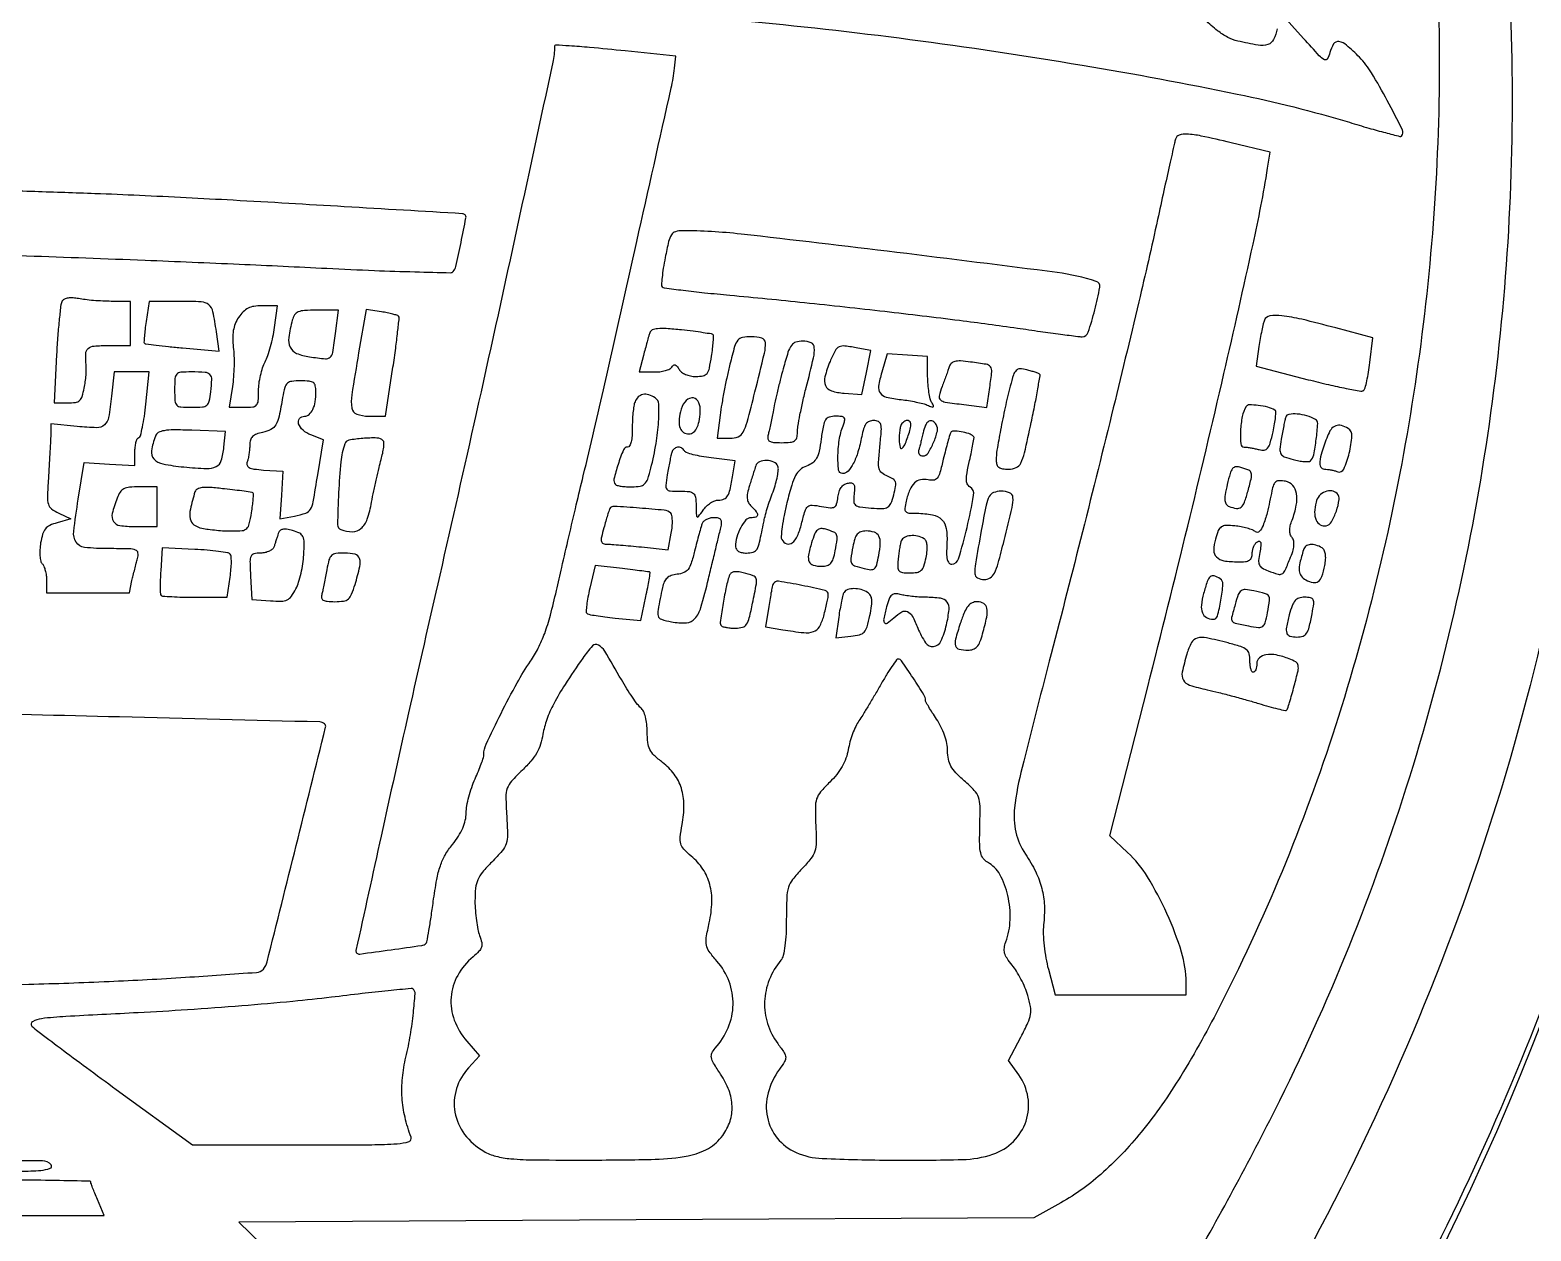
# Model space of a CAD drawing. Header units: millimetres. Extents: x 8 to 202, y 10 to 284.
# Drawn here: x 84.47 to 96.1, y 67.22 to 76.53 of the extents above; entities that cross this region are included whole.
import ezdxf

# ---------------------------------------------------------------- set-up
doc = ezdxf.new("R2010")
doc.units = ezdxf.units.MM
doc.layers.add('CUT', color=1, linetype='Continuous')
doc.layers.add('ENGRAVE', color=7, linetype='Continuous')

msp = doc.modelspace()

# ---------------------------------------------------------------- linework, layer by layer
at = {"layer": 'CUT'}
msp.add_circle((77.5, 76), 20, dxfattribs=at)
at = {"layer": 'ENGRAVE'}
for points in [[(22.924, 11.036, 0.000003), (45.118, 11.044, 0.000001), (67.428, 11.053, 0.198812)], [(83.243, 56.849, 0.05031), (86.75, 58.267, 0.050036), (89.919, 60.365, 0.045234), (92.727, 63.117, 0.039894), (94.588, 65.694, 0.039431), (96.023, 68.543, 0.039455), (96.993, 71.58, 0.040054), (97.468, 74.717, 0.015781), (97.494, 75.382, 0.005868), (97.489, 76.317, 0.00584), (97.463, 77.249, 0.016497), (97.416, 77.899, 0.033804), (96.881, 80.955, 0.038207), (95.951, 83.783, 0.038966), (94.623, 86.389, 0.038007), (92.896, 88.78, 0.042124), (90.351, 91.324, 0.044845), (87.465, 93.346, 0.045322), (84.295, 94.804, 0.044887)], [(84.012, 94.108, -0.032455), (86.114, 93.201, -0.031304), (88.107, 92.021, -0.041615), (90.826, 89.821, -0.044448), (93.077, 87.246, -0.045413), (94.797, 84.368, -0.047506), (95.939, 81.269, -0.022557), (96.386, 79.203, -0.025379), (96.624, 77.184, -0.026237), (96.651, 75.214, -0.028035), (96.469, 73.297, -0.050307), (95.533, 69.648, -0.047999), (93.877, 66.198, -0.047612), (91.579, 63.102, -0.04781), (88.739, 60.501, -0.054787), (85.376, 58.502, -0.053836), (81.64, 57.266, -0.052978)], [(83.111, 58.453, 0.044188), (85.935, 59.618, 0.044295), (88.504, 61.258, 0.042822), (90.776, 63.342, 0.014695), (91.769, 64.489, 0.018927), (92.609, 65.603, 0.019062), (93.358, 66.77, 0.015274), (94.076, 68.079, 0.040872), (95.134, 70.658, 0.0403), (95.765, 73.387, 0.039829), (95.955, 76.213, 0.037972), (95.701, 79.08, 0.021879), (95.272, 81.109, 0.027891), (94.692, 82.932, 0.028903), (93.934, 84.626, 0.026779), (92.967, 86.265, 0.055464), (90.413, 89.317, 0.053688), (87.223, 91.771, 0.053561), (83.577, 93.494, 0.054671)], [(84.284, 65.399), (84.827, 65.409, 0.005982), (85.044, 65.416, 0.007344), (85.246, 65.427, 0.006218), (85.415, 65.441, 0.051636), (85.49, 65.457, 0.089471), (85.61, 65.519, 0.010691), (85.842, 65.707, 0.006627), (86.076, 65.91, 0.213648), (86.106, 65.977, 0.414036), (86.078, 66.005, 0.000023), (82.045, 66.007, 0.000044), (78.034, 66.009, 0.142368)], [(95.222, 78.563, -0.039468), (95.389, 76.124, -0.036774), (95.178, 73.63, -0.036984), (94.608, 71.209, -0.041117), (93.7, 68.985, -0.019324), (93.387, 68.424, -0.033802), (93.08, 67.989, -0.04067), (92.767, 67.662, -0.056327), (92.435, 67.429), (92.248, 67.326), (89.168, 67.309), (86.089, 67.292), (86.448, 66.942)], [(89.979, 76.602, -0.00955), (91.287, 76.456, -0.008839), (92.622, 76.256, -0.009126), (93.825, 76.032, -0.022663), (94.693, 75.813, 0.003474), (94.844, 75.768, 0.005619), (94.973, 75.733, 0.001433), (95.085, 75.704, 0.26504), (95.097, 75.707, 0.322694), (95.104, 75.755, 0.006765), (94.987, 75.981, 0.014427), (94.865, 76.196, 0.056248), (94.771, 76.317, 0.020112), (94.672, 76.41, 0.140893), (94.612, 76.438, 0.294494), (94.571, 76.42, 0.084469), (94.542, 76.353, -0.069003), (94.522, 76.305, -0.406774), (94.499, 76.298, -0.083235), (94.46, 76.329, -0.003226), (94.338, 76.463), (94.157, 76.665)], [(94.133, 76.538, -0.066374), (94.106, 76.454, -0.207196), (94.062, 76.416, -0.117416), (93.986, 76.411, -0.015894), (93.828, 76.443, -0.066255), (93.751, 76.471, -0.043208), (93.672, 76.523, -0.029283), (93.577, 76.607, -0.009622)], [(84.397, 67.686, 0.018496), (84.557, 67.693, 0.061078), (84.628, 67.709, 0.524896), (84.636, 67.735, 0.220744), (84.569, 67.766, 0.000448), (83.387, 67.776, 0.001577)], [(77.5, 67.343), (85.046, 67.343), (84.994, 67.467, -0.003456), (84.974, 67.515, -0.005062), (84.957, 67.558, -0.002542), (84.944, 67.595, -0.088112), (84.942, 67.604, 0.408597), (84.937, 67.609, 0.000189), (84.668, 67.614, 0.002167), (84.367, 67.618, 0.001299)]]:
    msp.add_lwpolyline(points, format="xyb", dxfattribs=at)
for points in [[(88.535, 76.4, -0.053275), (88.522, 76.278, -0.00021), (88.228, 74.918, -0.001225), (87.928, 73.556, -0.001571), (87.646, 72.305, 0.000906), (87.404, 71.237, 0.001272), (87.192, 70.283, 0.000071), (86.997, 69.397, 0.255695), (87.003, 69.377, 0.233878), (87.026, 69.369, 0.001204), (87.269, 69.402, 0.001719), (87.507, 69.436, 0.144855), (87.54, 69.452, 0.168843), (87.546, 69.463, 0.0019), (87.562, 69.552, 0.005605), (87.579, 69.655, 0.003593), (87.596, 69.775, -0.010202), (87.623, 69.946, -0.03656), (87.651, 70.053, -0.051015), (87.688, 70.136, -0.037378), (87.745, 70.218, 0.028064), (87.791, 70.283, 0.038583), (87.824, 70.345, 0.043296), (87.844, 70.406, 0.057751), (87.851, 70.463, -0.043068), (87.856, 70.517, -0.019088), (87.872, 70.587, -0.018727), (87.894, 70.66, -0.023988), (87.92, 70.726, 0.009253), (87.946, 70.786, 0.011338), (87.968, 70.843, 0.009892), (87.984, 70.891, 0.076159), (87.988, 70.915, -0.110737), (88.005, 70.994, -0.005581), (88.121, 71.233, -0.009801), (88.246, 71.47, -0.024239), (88.349, 71.637, 0.032598), (88.409, 71.74, 0.029224), (88.459, 71.853, 0.022986), (88.503, 71.994, 0.00998), (88.55, 72.185, -0.00149), (88.591, 72.365, -0.000674), (88.646, 72.601, -0.000668), (88.704, 72.85, -0.000914), (88.758, 73.074, 0.00293), (88.924, 73.786, 0.000838), (89.173, 74.89, 0.000211), (89.439, 76.079, 0.025838), (89.465, 76.232), (89.476, 76.325), (89.083, 76.366, 0.001716), (88.807, 76.393, 0.00834), (88.65, 76.405, 0.006017), (88.546, 76.411, 0.425482)], [(93.346, 75.683, 0.013106), (93.338, 75.652, 0.000242), (93.3, 75.482, 0.000596), (93.256, 75.285, 0.000399), (93.207, 75.059, -0.004654), (93.062, 74.423, -0.001823), (92.851, 73.547, -0.00177), (92.61, 72.58, -0.001898), (92.368, 71.637, 0.00235), (92.157, 70.813, 0.03061), (92.099, 70.502, 0.087472), (92.109, 70.314, 0.091911), (92.183, 70.143, -0.033213), (92.263, 70.006, -0.052014), (92.31, 69.878, -0.053339), (92.33, 69.745, -0.037179), (92.324, 69.594, 0.036899), (92.322, 69.524, 0.016918), (92.328, 69.433, 0.016649), (92.342, 69.337, 0.022075), (92.361, 69.251), (92.413, 69.054), (92.92, 69.054), (93.428, 69.054), (93.428, 69.15, 0.07523), (93.393, 69.383, 0.030866), (93.28, 69.682, 0.030957), (93.129, 69.967, 0.068834), (92.974, 70.156), (92.837, 70.284), (93.131, 71.44, 0.002518), (93.441, 72.684, 0.00296), (93.721, 73.866, 0.002916), (93.947, 74.869, 0.013221), (94.06, 75.458), (94.08, 75.583), (93.776, 75.655, 0.004783), (93.545, 75.707, 0.036195), (93.434, 75.722, 0.099144), (93.375, 75.714, 0.247474)], [(82.479, 75.086), (82.479, 74.846), (83.154, 74.823, -0.000364), (84.446, 74.779, -0.000986), (85.363, 74.745, -0.001337), (86.093, 74.714, -0.001666), (86.772, 74.682, 0.002526), (87.141, 74.665, 0.00408), (87.454, 74.655, 0.00085), (87.73, 74.648, 0.221891), (87.751, 74.658, 0.125342), (87.771, 74.697, 0.00363), (87.811, 74.881, 0.002225), (87.849, 75.072, 0.252889), (87.842, 75.096, 0.181145), (87.822, 75.105, 0.000054), (86.907, 75.159, 0.001113), (86.045, 75.209, 0.001851), (85.319, 75.246, 0.002716), (84.975, 75.26, 0.001114), (84.509, 75.276, 0.001102), (84.009, 75.291, 0.001413), (83.548, 75.303), (82.479, 75.327)], [(89.393, 74.765, 0.009151), (89.378, 74.684, 0.013774), (89.369, 74.612, 0.008537), (89.364, 74.553, 0.216756), (89.369, 74.538, 0.165794), (89.386, 74.53, 0.001344), (89.531, 74.512, 0.004642), (89.698, 74.493, 0.002947), (89.893, 74.474, -0.002967), (90.473, 74.417, -0.002418), (91.093, 74.349, -0.002473), (91.673, 74.279, -0.00524), (92.121, 74.219, 0.00132), (92.299, 74.193, 0.001913), (92.456, 74.172, 0.000968), (92.589, 74.154, 0.032025), (92.622, 74.152, 0.320295), (92.669, 74.186, 0.0197), (92.721, 74.359, 0.019614), (92.759, 74.536, 0.373017), (92.732, 74.58, 0.047139), (92.429, 74.649, 0.001522), (91.187, 74.805, 0.002202), (89.98, 74.947, 0.027937), (89.523, 74.973, 0.079639), (89.472, 74.965, 0.175353), (89.441, 74.941, 0.082201), (89.419, 74.889, 0.009389)], [(84.722, 74.429, 0.108112), (84.711, 74.4, 0.004535), (84.699, 74.291, 0.007646), (84.687, 74.162, 0.005343), (84.678, 74.015), (84.658, 73.639), (84.764, 73.639, 0.036362), (84.824, 73.643, 0.148008), (84.856, 73.659, 0.135353), (84.876, 73.69, 0.028523), (84.892, 73.754, 0.013852), (84.9, 73.803, 0.012073), (84.906, 73.854, 0.012229), (84.908, 73.901, 0.034772), (84.907, 73.934, -0.03415), (84.904, 74.021, -0.208782), (84.923, 74.061, -0.161801), (84.968, 74.08, -0.018876), (85.079, 74.084), (85.25, 74.084), (85.25, 74.255), (85.25, 74.426), (85.101, 74.426, -0.011569), (85.036, 74.428, -0.008741), (84.965, 74.432, -0.008849), (84.898, 74.439, -0.020193), (84.848, 74.447, 0.033815), (84.805, 74.452, 0.050443), (84.767, 74.451, 0.062232), (84.738, 74.443, 0.158611)], [(85.371, 74.269, 0.007422), (85.363, 74.208, 0.011322), (85.358, 74.155, 0.006057), (85.355, 74.11, 0.213787), (85.359, 74.101, 0.164249), (85.369, 74.096, 0.001631), (85.45, 74.086, 0.005118), (85.544, 74.075, 0.00327), (85.653, 74.065), (85.937, 74.041), (85.916, 74.191, 0.015065), (85.889, 74.346, 0.171353), (85.857, 74.399, 0.161401), (85.799, 74.422, 0.012978), (85.632, 74.426), (85.395, 74.426)], [(86.088, 74.301, 0.04861), (86.062, 74.252, 0.052432), (86.047, 74.199, 0.047151), (86.042, 74.14, 0.028995), (86.047, 74.07, -0.025122), (86.052, 74.005, -0.013284), (86.053, 73.923, -0.013186), (86.048, 73.84, -0.019849), (86.04, 73.767), (86.014, 73.605), (86.128, 73.605, 0.025104), (86.198, 73.608, 0.187562), (86.226, 73.623, 0.164856), (86.24, 73.654, 0.018397), (86.243, 73.733, -0.032425), (86.246, 73.789, -0.022404), (86.258, 73.852, -0.022662), (86.274, 73.912, -0.042334), (86.293, 73.958, 0.037941), (86.314, 74.006, 0.015436), (86.335, 74.075, 0.015169), (86.354, 74.151, 0.018698), (86.366, 74.223), (86.388, 74.392), (86.268, 74.392, 0.037675), (86.206, 74.387, 0.079175), (86.161, 74.373, 0.084123), (86.124, 74.345, 0.047131)], [(86.504, 74.281, 0.030279), (86.476, 74.146, 0.146322), (86.488, 74.07, 0.190089), (86.537, 74.023, 0.057601), (86.638, 73.996, 0.012314), (86.76, 73.981, 0.212185), (86.797, 73.993, 0.170959), (86.817, 74.03, 0.007464), (86.838, 74.178), (86.861, 74.358), (86.693, 74.358, 0.014129), (86.598, 74.355, 0.08281), (86.55, 74.344, 0.14916), (86.522, 74.321, 0.082609)], [(87.018, 74.027, 0.004096), (86.965, 73.702, 0.076755), (86.965, 73.599, 0.272776), (87.003, 73.553, 0.088846), (87.093, 73.536), (87.225, 73.536), (87.284, 73.916, 0.004194), (87.305, 74.063, 0.006651), (87.32, 74.189, 0.002177), (87.332, 74.297, 0.225102), (87.327, 74.311, 0.123748), (87.315, 74.318, 0.010157), (87.282, 74.327, 0.013126), (87.24, 74.337, 0.009727), (87.194, 74.345), (87.077, 74.364)], [(94.035, 74.28, 0.03327), (94.026, 74.251, 0.006986), (94.014, 74.2, 0.007295), (94.003, 74.139, 0.006851), (93.992, 74.077), (93.97, 73.925), (94.375, 73.819, 0.006312), (94.532, 73.781, 0.009852), (94.668, 73.752, 0.004471), (94.783, 73.731, 0.235219), (94.804, 73.737, 0.140742), (94.815, 73.755, 0.010927), (94.828, 73.809, 0.014249), (94.841, 73.876, 0.010387), (94.851, 73.951), (94.874, 74.143), (94.587, 74.22, 0.00693), (94.324, 74.287, 0.032007), (94.169, 74.314, 0.061703), (94.076, 74.313, 0.273109)], [(89.273, 74.182, 0.010403), (89.265, 74.156, 0.002317), (89.252, 74.111, 0.002405), (89.238, 74.059, 0.002321), (89.224, 74.007), (89.191, 73.879), (89.306, 73.879, 0.031016), (89.351, 73.881, 0.036819), (89.394, 73.89, 0.039969), (89.428, 73.902, 0.147607), (89.445, 73.917, -0.098158), (89.457, 73.931, -0.23604), (89.47, 73.933, -0.151976), (89.484, 73.923, -0.03901), (89.5, 73.9, 0.107781), (89.519, 73.878, 0.056636), (89.55, 73.86, 0.051583), (89.589, 73.848, 0.04971), (89.63, 73.844, 0.048401), (89.687, 73.85, 0.179786), (89.717, 73.868, 0.114952), (89.735, 73.908, 0.014789), (89.752, 74, 0.008512), (89.76, 74.06, 0.012846), (89.765, 74.113, 0.007607), (89.767, 74.157, 0.213004), (89.762, 74.168, 0.152141), (89.751, 74.173, 0.002779), (89.686, 74.183, 0.006602), (89.609, 74.194, 0.004329), (89.519, 74.204, 0.008669), (89.401, 74.215, 0.04031), (89.333, 74.214, 0.081639), (89.293, 74.204, 0.210741)], [(89.894, 73.938, 0.007438), (89.872, 73.843, 0.005035), (89.85, 73.735, 0.005073), (89.831, 73.629, 0.01009), (89.818, 73.545), (89.795, 73.365), (89.896, 73.365, 0.09651), (89.958, 73.377, 0.175582), (89.996, 73.412, 0.057549), (90.027, 73.49, 0.003811), (90.088, 73.724, 0.002595), (90.162, 74.025, 0.073965), (90.169, 74.105, 0.313663), (90.141, 74.141, 0.073843), (90.062, 74.152, 0.044797), (89.991, 74.146, 0.183494), (89.955, 74.124, 0.098348), (89.93, 74.075, 0.008373)], [(90.307, 73.904, 0.00429), (90.283, 73.814, 0.003709), (90.26, 73.718, 0.003734), (90.24, 73.631, 0.010846), (90.228, 73.571, -0.004456), (90.218, 73.52, -0.003996), (90.208, 73.468, -0.004008), (90.198, 73.422, -0.012523), (90.19, 73.391, 0.10062), (90.188, 73.361, 0.235905), (90.2, 73.343, 0.112453), (90.231, 73.333, 0.017379), (90.295, 73.331, 0.020795), (90.362, 73.334, 0.12499), (90.395, 73.345, 0.189385), (90.412, 73.368, 0.060467), (90.417, 73.411, -0.041789), (90.421, 73.457, -0.006827), (90.437, 73.546, -0.007477), (90.459, 73.65, -0.006529), (90.485, 73.759, 0.004788), (90.542, 73.988, 0.076078), (90.548, 74.068, 0.276465), (90.523, 74.105, 0.105234), (90.459, 74.118, 0.076141), (90.405, 74.11, 0.163248), (90.371, 74.085, 0.07938), (90.344, 74.031, 0.00946)], [(90.67, 73.961, 0.033439), (90.63, 73.842, 0.170454), (90.635, 73.773, 0.21743), (90.68, 73.733, 0.056954), (90.778, 73.714), (90.916, 73.704), (90.951, 73.874), (90.986, 74.044), (90.885, 74.064, 0.017241), (90.785, 74.08, 0.144743), (90.74, 74.073, 0.160828), (90.709, 74.043, 0.02266)], [(91.07, 73.876, 0.031811), (91.046, 73.769, 0.198701), (91.058, 73.716, 0.185078), (91.105, 73.684, 0.027101), (91.221, 73.665, -0.01343), (91.278, 73.657, -0.012124), (91.337, 73.646, -0.012247), (91.389, 73.634, -0.037279), (91.423, 73.622, 0.012896), (91.458, 73.608, 0.226255), (91.469, 73.609, 0.396859), (91.472, 73.617, 0.024978), (91.458, 73.642, -0.085031), (91.446, 73.67, -0.019865), (91.436, 73.721, -0.01992), (91.429, 73.782, -0.018382), (91.426, 73.844), (91.426, 73.998), (91.27, 74.008), (91.113, 74.019)], [(91.592, 73.918, -0.005757), (91.583, 73.89, -0.002122), (91.569, 73.85, -0.002103), (91.553, 73.807, -0.002527), (91.538, 73.766, 0.028364), (91.515, 73.692, 0.287276), (91.525, 73.662, 0.137478), (91.562, 73.646, 0.005767), (91.706, 73.626), (91.884, 73.603), (91.907, 73.759, 0.010531), (91.923, 73.881, 0.191316), (91.913, 73.918, 0.190425), (91.88, 73.938, 0.010418), (91.758, 73.956, 0.015824), (91.681, 73.964, 0.072501), (91.636, 73.96, 0.136492), (91.609, 73.945, 0.124248)], [(85.104, 73.691, -0.016025), (85.081, 73.527, -0.171607), (85.049, 73.469, -0.189072), (84.989, 73.447, -0.020186), (84.838, 73.456), (84.634, 73.478), (84.632, 73.379, -0.005265), (84.63, 73.326, -0.001422), (84.625, 73.243, -0.001439), (84.62, 73.148, -0.001492), (84.614, 73.054, 0.007619), (84.607, 72.911, 0.080519), (84.615, 72.854, 0.158663), (84.639, 72.818, 0.053113), (84.694, 72.784), (84.788, 72.74), (84.682, 72.71, 0.043454), (84.625, 72.69, 0.112494), (84.591, 72.663, 0.100336), (84.57, 72.622, 0.030351), (84.554, 72.554, 0.027241), (84.549, 72.502, 0.032522), (84.549, 72.454, 0.034358), (84.555, 72.414, 0.143452), (84.567, 72.393, -0.100047), (84.58, 72.373, -0.033512), (84.59, 72.341, -0.031787), (84.598, 72.303, -0.031368), (84.6, 72.263), (84.6, 72.168), (84.921, 72.168), (85.242, 72.168), (85.262, 72.262, -0.004228), (85.272, 72.303, -0.002838), (85.283, 72.351, -0.002858), (85.295, 72.397, -0.005645), (85.305, 72.433, 0.097269), (85.308, 72.477, 0.289575), (85.29, 72.499, 0.078763), (85.24, 72.508, 0.004624), (85.082, 72.51, -0.023452), (84.894, 72.519, -0.235404), (84.829, 72.559, -0.16896), (84.811, 72.643, -0.011254), (84.846, 72.893), (84.892, 73.177), (85.088, 73.165), (85.284, 73.154), (85.284, 73.257, -0.027504), (85.287, 73.297, -0.037231), (85.293, 73.333, -0.040956), (85.303, 73.36, -0.199591), (85.315, 73.371, 0.244063), (85.328, 73.385, 0.011232), (85.343, 73.452, 0.016528), (85.358, 73.535, 0.01088), (85.37, 73.63), (85.394, 73.879), (85.258, 73.879), (85.123, 73.879)], [(85.592, 73.742, 0.016125), (85.595, 73.654, 0.178624), (85.609, 73.622, 0.184463), (85.64, 73.608, 0.017405), (85.726, 73.605, 0.019694), (85.807, 73.608, 0.153277), (85.842, 73.622, 0.168428), (85.861, 73.653, 0.025004), (85.873, 73.726, 0.020945), (85.88, 73.821, 0.204132), (85.866, 73.858, 0.184794), (85.828, 73.875, 0.016716), (85.724, 73.879, 0.018067), (85.64, 73.876, 0.185694), (85.609, 73.861, 0.176768), (85.595, 73.829, 0.016072)], [(92.066, 73.77, 0.008635), (92.026, 73.604, 0.007517), (91.991, 73.429, 0.006549), (91.963, 73.274, 0.040187), (91.957, 73.192, 0.083926), (91.962, 73.161, 0.159549), (91.978, 73.14, 0.116604), (92.006, 73.129, 0.034688), (92.054, 73.126, 0.105751), (92.112, 73.138, 0.177022), (92.148, 73.173, 0.055907), (92.176, 73.252, 0.003726), (92.228, 73.488, 0.003512), (92.257, 73.627, 0.005643), (92.279, 73.747, 0.001516), (92.297, 73.85, 0.242848), (92.293, 73.861, 0.106434), (92.285, 73.867, 0.008804), (92.259, 73.876, 0.011455), (92.228, 73.886, 0.00858), (92.193, 73.895, 0.051934), (92.141, 73.903, 0.207504), (92.112, 73.891, 0.121736), (92.091, 73.857, 0.013682)], [(86.429, 73.682, -0.011163), (86.402, 73.537, -0.077351), (86.376, 73.47, -0.142996), (86.338, 73.433, -0.071296), (86.274, 73.411, 0.039001), (86.226, 73.397, 0.10659), (86.196, 73.378, 0.128698), (86.18, 73.351, 0.070301), (86.174, 73.312, -0.02154), (86.173, 73.279, -0.016414), (86.168, 73.242, -0.016686), (86.162, 73.207, -0.036985), (86.154, 73.182, 0.169637), (86.153, 73.156, 0.205488), (86.169, 73.138, 0.081304), (86.207, 73.127, 0.014528), (86.282, 73.119), (86.431, 73.109), (86.419, 72.924), (86.408, 72.74), (86.52, 72.762, 0.030339), (86.609, 72.786, 0.186395), (86.645, 72.815, 0.08556), (86.666, 72.872, 0.003696), (86.701, 73.083), (86.745, 73.354), (86.648, 73.391, -0.089044), (86.587, 73.427, -0.132481), (86.553, 73.478, -0.253308), (86.56, 73.518, -0.230512), (86.598, 73.536, 0.179114), (86.635, 73.55, 0.10663), (86.663, 73.588, 0.072831), (86.682, 73.648, 0.036549), (86.687, 73.727, 0.054824), (86.682, 73.772, 0.187401), (86.667, 73.796, 0.131291), (86.635, 73.807, 0.022137), (86.569, 73.81, 0.028556), (86.499, 73.806, 0.158352), (86.466, 73.791, 0.144024), (86.446, 73.758, 0.022284)], [(89.159, 73.648, 0.054118), (89.15, 73.615, 0.015107), (89.143, 73.563, 0.015057), (89.139, 73.502, 0.015297), (89.138, 73.442, -0.021661), (89.136, 73.383, -0.044132), (89.129, 73.337, -0.062112), (89.117, 73.306, -0.276116), (89.101, 73.297, 0.30325), (89.069, 73.275, 0.020091), (89.028, 73.163, 0.020757), (88.996, 73.049, 0.259362), (89.008, 73.007, 0.144926), (89.021, 73, 0.01763), (89.052, 72.994, 0.019727), (89.092, 72.99, 0.015074), (89.135, 72.989, 0.040143), (89.199, 72.994, 0.156638), (89.233, 73.012, 0.117511), (89.257, 73.049, 0.018254), (89.282, 73.134, 0.01895), (89.322, 73.324, 0.027491), (89.342, 73.494, 0.025949), (89.343, 73.63, 0.245773), (89.315, 73.678, 0.065755), (89.265, 73.702, 0.124476), (89.22, 73.704, 0.146026), (89.184, 73.685, 0.10486)], [(89.51, 73.571, 0.040276), (89.5, 73.496, 0.106606), (89.509, 73.443, 0.164084), (89.535, 73.411, 0.138532), (89.577, 73.399, 0.185111), (89.613, 73.413, 0.102965), (89.641, 73.451, 0.070729), (89.658, 73.512, 0.036462), (89.664, 73.59, 0.144455), (89.645, 73.656, 0.287643), (89.598, 73.678, 0.207493), (89.544, 73.646, 0.10358)], [(93.893, 73.61, 0.089336), (93.863, 73.534, 0.036357), (93.85, 73.423, 0.032092), (93.851, 73.321, 0.389122), (93.877, 73.296, -0.027314), (93.9, 73.295, -0.011117), (93.931, 73.29, -0.010961), (93.964, 73.284, -0.013734), (93.995, 73.277, 0.098035), (94.034, 73.274, 0.19877), (94.06, 73.289, 0.094746), (94.079, 73.328, 0.013656), (94.102, 73.415, 0.013454), (94.114, 73.476, 0.020832), (94.121, 73.529, 0.016259), (94.123, 73.572, 0.279928), (94.116, 73.584, 0.063427), (94.061, 73.606, 0.032614), (93.987, 73.619, 0.026669), (93.918, 73.624, 0.262977)], [(90.601, 73.36, -0.016976), (90.585, 73.265, -0.073967), (90.566, 73.211, -0.112112), (90.536, 73.176, -0.067145), (90.488, 73.15, 0.087569), (90.438, 73.121, 0.092986), (90.403, 73.077, 0.051759), (90.373, 73.003, 0.010372), (90.336, 72.866, 0.010719), (90.314, 72.767, 0.015082), (90.299, 72.678, 0.011244), (90.291, 72.605, 0.163093), (90.296, 72.58, 0.16898), (90.335, 72.548, 0.261722), (90.377, 72.555, 0.123308), (90.417, 72.608, 0.039288), (90.449, 72.702, -0.011871), (90.476, 72.802, -0.14077), (90.498, 72.836, -0.200089), (90.531, 72.847, -0.028196), (90.604, 72.837, 0.018711), (90.674, 72.827, 0.159691), (90.704, 72.833, 0.203066), (90.721, 72.856, 0.032993), (90.731, 72.91, -0.04892), (90.74, 72.951, -0.073512), (90.756, 72.983, -0.087278), (90.778, 73.006, -0.108239), (90.805, 73.017, -0.072769), (90.836, 73.019, -0.235685), (90.853, 73.008, -0.142181), (90.86, 72.983, -0.023464), (90.856, 72.932, 0.038802), (90.854, 72.875, 0.215917), (90.867, 72.848, 0.139603), (90.901, 72.833, 0.013652), (90.989, 72.824, 0.017055), (91.077, 72.821, 0.134752), (91.116, 72.832, 0.165835), (91.141, 72.86, 0.029365), (91.163, 72.927, 0.020914), (91.178, 72.992, 0.126888), (91.176, 73.027, 0.171522), (91.157, 73.05, 0.046379), (91.115, 73.072, -0.072044), (91.071, 73.097, -0.164745), (91.05, 73.129, -0.079392), (91.046, 73.182, -0.008831), (91.056, 73.303, 0.007039), (91.067, 73.424, 0.079118), (91.063, 73.472, 0.228562), (91.045, 73.494, 0.108462), (91.007, 73.502, 0.100068), (90.973, 73.495, 0.132287), (90.948, 73.476, 0.088311), (90.93, 73.439, 0.027002), (90.915, 73.379, -0.024849), (90.886, 73.26, -0.047851), (90.85, 73.169, -0.065476), (90.809, 73.11, -0.211361), (90.766, 73.092, -0.382644), (90.736, 73.119, -0.033336), (90.731, 73.234, -0.036854), (90.744, 73.366, -0.055704), (90.776, 73.476, 0.061349), (90.784, 73.507, 0.244941), (90.778, 73.524, 0.164529), (90.758, 73.534, 0.026718), (90.713, 73.536, 0.069201), (90.663, 73.529, 0.1846), (90.635, 73.508, 0.096502), (90.618, 73.464, 0.011889)], [(91.227, 73.479, 0.130992), (91.218, 73.464, 0.024087), (91.211, 73.432, 0.024407), (91.206, 73.393, 0.020083), (91.205, 73.351, 0.052031), (91.212, 73.294, 0.573903), (91.229, 73.288, 0.12288), (91.254, 73.326, 0.013449), (91.288, 73.425, 0.064177), (91.296, 73.471, 0.224742), (91.284, 73.498, 0.296121), (91.259, 73.502, 0.090465)], [(91.39, 73.408, -0.003398), (91.381, 73.369, -0.003194), (91.372, 73.329, -0.003177), (91.363, 73.294, -0.011017), (91.356, 73.271, 0.107489), (91.355, 73.255, 0.135383), (91.361, 73.241, 0.130483), (91.373, 73.232, 0.096314), (91.39, 73.228, 0.258058), (91.429, 73.25, 0.040551), (91.472, 73.332, 0.041339), (91.501, 73.42, 0.199277), (91.492, 73.472, 0.133991), (91.465, 73.498, 0.266443), (91.435, 73.497, 0.151655), (91.409, 73.466, 0.049017)], [(94.2, 73.529, 0.021296), (94.193, 73.504, 0.004494), (94.184, 73.461, 0.0047), (94.174, 73.41, 0.004442), (94.165, 73.358, 0.019499), (94.155, 73.28, 0.154127), (94.163, 73.245, 0.170964), (94.189, 73.222, 0.025318), (94.257, 73.2, 0.020734), (94.301, 73.19, 0.027741), (94.343, 73.185, 0.027364), (94.376, 73.184, 0.182099), (94.391, 73.19, 0.155893), (94.417, 73.237, 0.017716), (94.436, 73.357, 0.014104), (94.448, 73.48, 0.288635), (94.431, 73.511, 0.058989), (94.364, 73.539, 0.050855), (94.289, 73.553, 0.055778), (94.225, 73.55, 0.287494)], [(85.443, 73.381, 0.052392), (85.413, 73.269, 0.230254), (85.432, 73.205, 0.158889), (85.501, 73.166, 0.023056), (85.664, 73.143, 0.014037), (85.84, 73.13, 0.126931), (85.915, 73.146, 0.208608), (85.954, 73.193, 0.048004), (85.974, 73.297), (85.986, 73.417), (85.725, 73.427, 0.007621), (85.585, 73.43, 0.041911), (85.51, 73.424, 0.090264), (85.466, 73.409, 0.172753)], [(91.605, 73.409, 0.057691), (91.597, 73.391, 0.004298), (91.582, 73.338, 0.005913), (91.565, 73.274, 0.004455), (91.547, 73.203, -0.010698), (91.521, 73.099, -0.090822), (91.5, 73.056, -0.20573), (91.472, 73.04, -0.092664), (91.429, 73.043, 0.109089), (91.371, 73.044, 0.14666), (91.324, 73.02, 0.10373), (91.288, 72.966, 0.037929), (91.259, 72.878, 0.026114), (91.249, 72.822, 0.216627), (91.256, 72.798, 0.193738), (91.28, 72.786, 0.020519), (91.342, 72.784, -0.047159), (91.464, 72.772, -0.150632), (91.535, 72.734, -0.158728), (91.57, 72.665, -0.054059), (91.575, 72.55, 0.014949), (91.573, 72.474, 0.056556), (91.578, 72.426, 0.115457), (91.591, 72.4, 0.225365), (91.612, 72.39, 0.331931), (91.666, 72.431, 0.014205), (91.731, 72.675, 0.01441), (91.782, 72.923, 0.307041), (91.753, 72.988, -0.149113), (91.733, 73.011, -0.103995), (91.726, 73.045, -0.051236), (91.731, 73.098, -0.010332), (91.751, 73.192, 0.007529), (91.766, 73.261, 0.011731), (91.777, 73.32, 0.00601), (91.785, 73.37, 0.249874), (91.781, 73.38, 0.104421), (91.744, 73.401, 0.035967), (91.685, 73.415, 0.031318), (91.626, 73.421, 0.279914)], [(94.523, 73.381, 0.012451), (94.479, 73.258, 0.055918), (94.464, 73.183, 0.144596), (94.472, 73.142, 0.278501), (94.499, 73.126, -0.029563), (94.523, 73.124, -0.017212), (94.551, 73.12, -0.017171), (94.579, 73.114, -0.027676), (94.603, 73.106, 0.399917), (94.65, 73.126, 0.04484), (94.692, 73.249, 0.041773), (94.713, 73.383, 0.275028), (94.683, 73.441, 0.07702), (94.631, 73.464, 0.155816), (94.587, 73.462, 0.14708), (94.551, 73.434, 0.066106)], [(86.91, 73.322, 0.056475), (86.88, 73.183, 0.01327), (86.863, 72.944, 0.005993), (86.854, 72.695, 0.316631), (86.88, 72.658, 0.090683), (86.97, 72.641, 0.184536), (87.036, 72.666, 0.129818), (87.084, 72.738, 0.03683), (87.118, 72.869, -0.005149), (87.135, 72.957, -0.004132), (87.156, 73.051, -0.004177), (87.176, 73.138, -0.010613), (87.192, 73.2, 0.017078), (87.204, 73.25, 0.02411), (87.212, 73.295, 0.021847), (87.214, 73.332, 0.205697), (87.209, 73.346, 0.190437), (87.16, 73.367, 0.027707), (87.05, 73.364, 0.025631), (86.942, 73.35, 0.272797)], [(89.443, 73.254, 0.021375), (89.437, 73.23, 0.004345), (89.428, 73.186, 0.004573), (89.418, 73.135, 0.004273), (89.409, 73.083, 0.013854), (89.397, 72.999, 0.195229), (89.405, 72.971, 0.213509), (89.431, 72.957, 0.016864), (89.509, 72.955, -0.021344), (89.581, 72.952, -0.163764), (89.612, 72.938, -0.180021), (89.627, 72.909, -0.026893), (89.632, 72.843, 0.003938), (89.634, 72.767, 0.251728), (89.64, 72.756, 0.390125), (89.65, 72.758, 0.006584), (89.687, 72.809, -0.051164), (89.713, 72.839, -0.045817), (89.744, 72.864, -0.048569), (89.777, 72.881, -0.095278), (89.806, 72.886, 0.095712), (89.849, 72.895, 0.169953), (89.876, 72.918, 0.076812), (89.895, 72.968, 0.009639), (89.917, 73.081), (89.935, 73.19), (89.748, 73.213, -0.013629), (89.675, 73.224, -0.018962), (89.61, 73.238, -0.015678), (89.559, 73.254, -0.176774), (89.542, 73.267, 0.126548), (89.518, 73.29, 0.161471), (89.488, 73.295, 0.161224), (89.461, 73.282, 0.126115)], [(90.094, 73.151, -0.001899), (90.087, 73.128, -0.000441), (90.074, 73.089, -0.000455), (90.06, 73.043, -0.000445), (90.046, 72.998, 0.024543), (90.03, 72.94, 0.074675), (90.028, 72.9, 0.101578), (90.037, 72.868, 0.073295), (90.06, 72.838, -0.025569), (90.098, 72.796, -0.180618), (90.107, 72.77, -0.330076), (90.094, 72.754, -0.066075), (90.057, 72.749, 0.217993), (90.018, 72.732, 0.056411), (89.978, 72.673, 0.053046), (89.948, 72.598, 0.068825), (89.938, 72.525, 0.152871), (89.944, 72.505, 0.110357), (89.961, 72.489, 0.082834), (89.988, 72.479, 0.048483), (90.023, 72.476, 0.073963), (90.075, 72.483, 0.194847), (90.104, 72.507, 0.074072), (90.124, 72.56, 0.005198), (90.156, 72.715, -0.019997), (90.166, 72.758, -0.006817), (90.183, 72.82, -0.006765), (90.205, 72.887, -0.00775), (90.228, 72.951, 0.018594), (90.248, 73.012, 0.022223), (90.262, 73.071, 0.021677), (90.269, 73.121, 0.11829), (90.266, 73.148, 0.200592), (90.235, 73.181, 0.098657), (90.178, 73.193, 0.102179), (90.122, 73.183, 0.225497)], [(93.747, 73.008, 0.012408), (93.731, 72.927, 0.064339), (93.729, 72.882, 0.135711), (93.739, 72.854, 0.146834), (93.761, 72.837, 0.056164), (93.819, 72.822, 0.211281), (93.854, 72.831, 0.135746), (93.88, 72.869, 0.0193), (93.908, 72.958, 0.007339), (93.934, 73.062, 0.132898), (93.933, 73.096, 0.222685), (93.915, 73.117, 0.025524), (93.853, 73.139, 0.090232), (93.814, 73.144, 0.209852), (93.788, 73.13, 0.100704), (93.769, 73.093, 0.013622)], [(94.093, 72.959, -0.008615), (94.056, 72.788, -0.037378), (94.024, 72.689, -0.092132), (93.995, 72.643, -0.395579), (93.965, 72.641, 0.080017), (93.942, 72.655, 0.022822), (93.901, 72.668, 0.022356), (93.854, 72.679, 0.022008), (93.806, 72.686, 0.026822), (93.736, 72.689, 0.147853), (93.701, 72.678, 0.148155), (93.677, 72.65, 0.026967), (93.655, 72.584, 0.064832), (93.642, 72.498, 0.203846), (93.663, 72.446, 0.159865), (93.72, 72.416, 0.037096), (93.83, 72.408, 0.026118), (93.887, 72.41, 0.109221), (93.919, 72.421, 0.170745), (93.935, 72.441, 0.090103), (93.941, 72.474, -0.053739), (93.944, 72.501, -0.049005), (93.953, 72.528, -0.052235), (93.966, 72.55, -0.099794), (93.981, 72.564, -0.189167), (93.997, 72.567, -0.301084), (94.006, 72.558, -0.086029), (94.007, 72.531, -0.015217), (93.999, 72.48, 0.027126), (93.99, 72.418, 0.130624), (93.996, 72.384, 0.153419), (94.017, 72.36, 0.042002), (94.064, 72.338, 0.015283), (94.141, 72.311, 0.202814), (94.17, 72.314, 0.161681), (94.192, 72.337, 0.00891), (94.232, 72.429, 0.021859), (94.254, 72.488, 0.052011), (94.263, 72.534, 0.07427), (94.262, 72.569, 0.124814), (94.249, 72.596, -0.096655), (94.235, 72.621, -0.076524), (94.231, 72.65, -0.060127), (94.235, 72.687, -0.031236), (94.249, 72.73, 0.041636), (94.282, 72.846, 0.091483), (94.283, 72.937, 0.139313), (94.254, 73, 0.166561), (94.198, 73.032, 0.042773), (94.152, 73.036, 0.158552), (94.124, 73.028, 0.152439), (94.106, 73.005, 0.038627)], [(85.147, 72.901, 0.030382), (85.109, 72.782, 0.202908), (85.119, 72.721, 0.220427), (85.168, 72.689, 0.036025), (85.284, 72.681), (85.456, 72.681), (85.456, 72.835), (85.456, 72.989), (85.318, 72.989, 0.023005), (85.243, 72.985, 0.095793), (85.199, 72.973, 0.128094), (85.17, 72.947, 0.056025)], [(85.75, 72.95, 0.020113), (85.714, 72.817, 0.10298), (85.713, 72.74, 0.192768), (85.742, 72.695, 0.106395), (85.804, 72.668, 0.017761), (85.853, 72.66, 0.009106), (85.916, 72.653, 0.009038), (85.98, 72.648, 0.013447), (86.037, 72.647, 0.023956), (86.116, 72.65, 0.165859), (86.151, 72.666, 0.147941), (86.171, 72.701, 0.017871), (86.188, 72.788, 0.007393), (86.196, 72.843, 0.011286), (86.201, 72.891, 0.006012), (86.204, 72.931, 0.214502), (86.201, 72.939, 0.157623), (86.192, 72.944, 0.002178), (86.131, 72.954, 0.005871), (86.06, 72.964, 0.0038), (85.978, 72.973, 0.009504), (85.869, 72.984, 0.043867), (85.806, 72.983, 0.090035), (85.769, 72.972, 0.204711)], [(91.841, 72.65, 0.002604), (91.796, 72.392, 0.05785), (91.791, 72.316, 0.263726), (91.813, 72.283, 0.120268), (91.864, 72.27, 0.14425), (91.91, 72.284, 0.132657), (91.943, 72.32, 0.05068), (91.972, 72.397, 0.006058), (92.018, 72.573, 0.003471), (92.08, 72.829, 0.07261), (92.087, 72.907, 0.291737), (92.061, 72.942, 0.094017), (91.995, 72.955, 0.085954), (91.936, 72.944, 0.192162), (91.903, 72.915, 0.067341), (91.879, 72.848, 0.004631)], [(94.435, 72.869, 0.056089), (94.424, 72.792, 0.107716), (94.436, 72.73, 0.162606), (94.468, 72.695, 0.17909), (94.513, 72.687, 0.221562), (94.554, 72.717, 0.04469), (94.592, 72.801, 0.044551), (94.614, 72.89, 0.238645), (94.598, 72.936, 0.16502), (94.556, 72.957, 0.130851), (94.505, 72.951, 0.117272), (94.46, 72.918, 0.117714)], [(88.964, 72.82, 0.054278), (88.958, 72.807, 0.003963), (88.946, 72.769, 0.005496), (88.932, 72.723, 0.004133), (88.918, 72.672, 0.011155), (88.899, 72.598, 0.105132), (88.899, 72.566, 0.258863), (88.913, 72.55, 0.090533), (88.943, 72.544, -0.017282), (88.979, 72.543, -0.002855), (89.047, 72.538, -0.003134), (89.127, 72.531, -0.002766), (89.21, 72.523), (89.415, 72.501), (89.44, 72.63, 0.023001), (89.447, 72.681, 0.029697), (89.448, 72.728, 0.030292), (89.445, 72.767, 0.168738), (89.436, 72.785, 0.164753), (89.386, 72.807, 0.007085), (89.194, 72.824, 0.00529), (88.997, 72.837, 0.27822)], [(89.679, 72.705, 0.021364), (89.671, 72.679, 0.003155), (89.655, 72.624, 0.003553), (89.638, 72.56, 0.003048), (89.621, 72.491, -0.015923), (89.594, 72.397, -0.085063), (89.57, 72.349, -0.136438), (89.536, 72.324, -0.06729), (89.485, 72.311, 0.051147), (89.439, 72.301, 0.104607), (89.407, 72.282, 0.105179), (89.386, 72.253, 0.052089), (89.371, 72.208, 0.004496), (89.337, 72.037, 0.112398), (89.338, 71.989, 0.255347), (89.363, 71.963, 0.031809), (89.441, 71.943, 0.059158), (89.557, 71.935, 0.204769), (89.623, 71.968, 0.108139), (89.669, 72.054, 0.011459), (89.728, 72.275, -0.000148), (89.759, 72.404, -0.000178), (89.788, 72.524, -0.000152), (89.812, 72.625, -0.001201), (89.824, 72.672, 0.038552), (89.83, 72.712, 0.177167), (89.824, 72.734, 0.194214), (89.806, 72.746, 0.047523), (89.77, 72.749, 0.055807), (89.74, 72.746, 0.057952), (89.713, 72.736, 0.064396), (89.691, 72.722, 0.12378)], [(86.394, 72.627, -0.000264), (86.388, 72.605, -0.000149), (86.379, 72.578, -0.000149), (86.371, 72.55, -0.000244), (86.363, 72.527, -0.135464), (86.351, 72.507, -0.068266), (86.326, 72.491, -0.060005), (86.294, 72.479, -0.054314), (86.259, 72.476, 0.055828), (86.207, 72.47, 0.238838), (86.184, 72.451, 0.108998), (86.176, 72.41, 0.008291), (86.181, 72.296), (86.191, 72.116), (86.335, 72.106, 0.021171), (86.419, 72.103, 0.107301), (86.464, 72.114, 0.128403), (86.497, 72.141, 0.035769), (86.532, 72.199, 0.042349), (86.553, 72.249, 0.019521), (86.572, 72.319, 0.019173), (86.586, 72.393, 0.025181), (86.593, 72.462, 0.013617), (86.596, 72.56, 0.109389), (86.586, 72.603, 0.171581), (86.561, 72.629, 0.046044), (86.506, 72.65, 0.027044), (86.459, 72.66, 0.090174), (86.428, 72.659, 0.146551), (86.407, 72.648, 0.123251)], [(90.527, 72.556, 0.02526), (90.503, 72.459, 0.151843), (90.508, 72.409, 0.231074), (90.539, 72.382, 0.064197), (90.606, 72.373, 0.068824), (90.648, 72.379, 0.14702), (90.676, 72.397, 0.105793), (90.695, 72.431, 0.026253), (90.71, 72.494, 0.011358), (90.725, 72.583, 0.140516), (90.72, 72.617, 0.191458), (90.699, 72.638, 0.024572), (90.637, 72.66, 0.081126), (90.598, 72.665, 0.18519), (90.572, 72.654, 0.109194), (90.55, 72.623, 0.019794)], [(90.846, 72.523, 0.010689), (90.831, 72.43, 0.158256), (90.836, 72.397, 0.194702), (90.86, 72.378, 0.017647), (90.935, 72.356, 0.040603), (90.987, 72.347, 0.205617), (91.014, 72.356, 0.147264), (91.031, 72.385, 0.018232), (91.047, 72.456, 0.03014), (91.059, 72.553, 0.136213), (91.048, 72.607, 0.199557), (91.013, 72.637, 0.076729), (90.949, 72.647, 0.073981), (90.908, 72.641, 0.146044), (90.881, 72.622, 0.102173), (90.862, 72.587, 0.025658)], [(91.221, 72.57, 0.032636), (91.215, 72.547, 0.00889), (91.208, 72.509, 0.008953), (91.202, 72.467, 0.009204), (91.197, 72.424, 0.026686), (91.194, 72.365, 0.180956), (91.205, 72.338, 0.184767), (91.23, 72.325, 0.028021), (91.288, 72.322, 0.042128), (91.344, 72.326, 0.148922), (91.376, 72.342, 0.12628), (91.397, 72.375, 0.026717), (91.414, 72.441, 0.025073), (91.422, 72.495, 0.052408), (91.422, 72.537, 0.073043), (91.414, 72.567, 0.152323), (91.398, 72.586, 0.08604), (91.348, 72.607, 0.078807), (91.292, 72.61, 0.092029), (91.246, 72.597, 0.197195)], [(85.485, 72.339, 0.007965), (85.481, 72.27, 0.011862), (85.48, 72.21, 0.007007), (85.482, 72.16, 0.188872), (85.487, 72.148, 0.180947), (85.499, 72.142, 0.003674), (85.57, 72.138, 0.008175), (85.654, 72.134, 0.005344), (85.75, 72.133), (85.999, 72.133), (86.022, 72.289, 0.015817), (86.029, 72.35, 0.021688), (86.032, 72.406, 0.019188), (86.03, 72.451, 0.178744), (86.022, 72.468, 0.157063), (86.003, 72.478, 0.00776), (85.932, 72.488, 0.011914), (85.845, 72.498, 0.008273), (85.748, 72.504), (85.497, 72.517)], [(86.771, 72.347, -0.004212), (86.762, 72.294, -0.00391), (86.751, 72.239, -0.0039), (86.741, 72.191, -0.013131), (86.733, 72.159, 0.097604), (86.731, 72.129, 0.231717), (86.743, 72.111, 0.116189), (86.773, 72.102, 0.018971), (86.834, 72.099, 0.034493), (86.901, 72.104, 0.142071), (86.938, 72.12, 0.122246), (86.963, 72.156, 0.02268), (86.99, 72.232, 0.015113), (87.027, 72.371, 0.136354), (87.025, 72.434, 0.258703), (86.991, 72.466, 0.061769), (86.911, 72.476, 0.028556), (86.841, 72.472, 0.158352), (86.808, 72.456, 0.144024), (86.788, 72.423, 0.022284)], [(94.337, 72.501, 0.016641), (94.31, 72.399, 0.077513), (94.305, 72.339, 0.140775), (94.32, 72.299, 0.110165), (94.356, 72.268, 0.070976), (94.413, 72.248, 0.216864), (94.452, 72.256, 0.151525), (94.48, 72.295, 0.031414), (94.502, 72.379, 0.0295), (94.509, 72.428, 0.058367), (94.507, 72.467, 0.079057), (94.498, 72.497, 0.134765), (94.481, 72.516, 0.064893), (94.434, 72.537, 0.101751), (94.39, 72.542, 0.134083), (94.356, 72.529, 0.162289)], [(88.809, 72.203, 0.011368), (88.794, 72.134, 0.016843), (88.785, 72.073, 0.012048), (88.78, 72.023, 0.218329), (88.785, 72.009, 0.14918), (88.8, 72.001, 0.006988), (88.857, 71.991, 0.011019), (88.926, 71.981, 0.007648), (89.004, 71.972), (89.204, 71.954), (89.242, 72.138, 0.002838), (89.257, 72.209, 0.004595), (89.268, 72.269, 0.001004), (89.277, 72.322, 0.247169), (89.276, 72.326, 0.16079), (89.271, 72.329, 0.000567), (89.211, 72.337, 0.00294), (89.142, 72.345, 0.001831), (89.061, 72.355), (88.851, 72.379)], [(89.889, 72.3, 0.027314), (89.863, 72.2, 0.012888), (89.839, 72.07, 0.005593), (89.819, 71.939, 0.233847), (89.828, 71.912, 0.133999), (89.841, 71.905, 0.021961), (89.868, 71.899, 0.022819), (89.902, 71.895, 0.018373), (89.939, 71.894, 0.070646), (89.992, 71.901, 0.175243), (90.023, 71.924, 0.088785), (90.044, 71.973, 0.010589), (90.07, 72.088, 0.004268), (90.099, 72.238, 0.120296), (90.097, 72.277, 0.238795), (90.075, 72.3, 0.02238), (89.998, 72.322, 0.0309), (89.955, 72.331, 0.082543), (89.923, 72.329, 0.126562), (89.902, 72.319, 0.136721)], [(90.231, 72.239, 0.08317), (90.225, 72.225, 0.004975), (90.215, 72.179, 0.007359), (90.205, 72.123, 0.00536), (90.195, 72.061), (90.171, 71.904), (90.303, 71.882, 0.013206), (90.467, 71.859, 0.108515), (90.542, 71.867, 0.189464), (90.587, 71.905, 0.057433), (90.621, 71.988, 0.006829), (90.634, 72.04, 0.007867), (90.646, 72.09, 0.007157), (90.654, 72.132, 0.044644), (90.656, 72.154, 0.348641), (90.632, 72.185, 0.009426), (90.452, 72.225, 0.009734), (90.27, 72.257, 0.30301)], [(93.564, 72.163, 0.03754), (93.547, 72.073, 0.117581), (93.554, 72.013, 0.181723), (93.585, 71.977, 0.11859), (93.638, 71.963, 0.345055), (93.671, 71.988, 0.024194), (93.698, 72.11, 0.024679), (93.713, 72.234, 0.275471), (93.692, 72.277, 0.070064), (93.645, 72.298, 0.259889), (93.615, 72.292, 0.129902), (93.592, 72.256, 0.015108)], [(90.778, 72.171, 0.076268), (90.769, 72.15, 0.009044), (90.758, 72.102, 0.010637), (90.747, 72.043, 0.008539), (90.737, 71.98), (90.715, 71.82), (90.831, 71.832, 0.036484), (90.899, 71.843, 0.147103), (90.934, 71.864, 0.116239), (90.957, 71.904, 0.01893), (90.979, 71.991, 0.01545), (90.992, 72.067, 0.06016), (90.993, 72.115, 0.105057), (90.983, 72.147, 0.123757), (90.961, 72.17, 0.073325), (90.911, 72.193, 0.067672), (90.855, 72.2, 0.076804), (90.807, 72.193, 0.17988)], [(91.108, 72.06, 0.012145), (91.086, 71.967, 0.199268), (91.091, 71.937, 0.42738), (91.112, 71.933, 0.029765), (91.164, 71.974, -0.052258), (91.226, 72.02, -0.237445), (91.27, 72.022, -0.172627), (91.307, 71.988, -0.026743), (91.35, 71.894, 0.055433), (91.41, 71.781, 0.2792), (91.472, 71.752, 0.262616), (91.529, 71.794, 0.05117), (91.572, 71.919, 0.028566), (91.592, 72.039, 0.192311), (91.576, 72.096, 0.199827), (91.526, 72.125, 0.0311), (91.409, 72.133, -0.013896), (91.358, 72.135, -0.01104), (91.303, 72.14, -0.011198), (91.252, 72.147, -0.027303), (91.214, 72.155, 0.066711), (91.174, 72.16, 0.182933), (91.148, 72.15, 0.122178), (91.128, 72.121, 0.023193)], [(91.678, 71.93, 0.013209), (91.642, 71.808, 0.138322), (91.642, 71.757, 0.272132), (91.67, 71.731, 0.056379), (91.738, 71.723, 0.084444), (91.779, 71.73, 0.12769), (91.808, 71.749, 0.088312), (91.831, 71.787, 0.025653), (91.852, 71.851, 0.015951), (91.884, 71.98, 0.093015), (91.885, 72.049, 0.218452), (91.861, 72.085, 0.138621), (91.811, 72.099, 0.106014), (91.77, 72.09, 0.120117), (91.739, 72.065, 0.069881), (91.711, 72.017, 0.0167)], [(93.808, 72.078, 0.008074), (93.781, 71.976, 0.201083), (93.786, 71.948, 0.20191), (93.809, 71.932, 0.008149), (93.911, 71.911, 0.01895), (93.99, 71.899, 0.181572), (94.022, 71.908, 0.177759), (94.041, 71.935, 0.018015), (94.059, 72.014, 0.010685), (94.075, 72.111, 0.178582), (94.068, 72.143, 0.188914), (94.043, 72.161, 0.012208), (93.952, 72.183, 0.028666), (93.886, 72.193, 0.183518), (93.854, 72.184, 0.151305), (93.832, 72.155, 0.017763)], [(94.227, 71.997, 0.016646), (94.205, 71.901, 0.133455), (94.208, 71.856, 0.246893), (94.233, 71.833, 0.066637), (94.287, 71.825, 0.07953), (94.334, 71.833, 0.171035), (94.362, 71.855, 0.086343), (94.382, 71.901, 0.01145), (94.404, 72.005, 0.012891), (94.417, 72.083, 0.141139), (94.412, 72.114, 0.245631), (94.393, 72.129, 0.045125), (94.346, 72.133, 0.077451), (94.302, 72.127, 0.137054), (94.272, 72.107, 0.091768), (94.25, 72.068, 0.02248)], [(88.754, 71.662, 0.008443), (88.617, 71.458, 0.023069), (88.529, 71.308, 0.032291), (88.475, 71.185, 0.048565), (88.446, 71.072, -0.038354), (88.427, 70.994, -0.052037), (88.397, 70.927, -0.047337), (88.352, 70.864, -0.025328), (88.286, 70.794, 0.018041), (88.202, 70.708, 0.102828), (88.169, 70.653, 0.087166), (88.159, 70.586, 0.011035), (88.165, 70.438, -0.011265), (88.171, 70.293, -0.083233), (88.161, 70.224, -0.099177), (88.129, 70.168, -0.01909), (88.049, 70.082, 0.020742), (87.977, 70.003, 0.074346), (87.941, 69.945, 0.077636), (87.924, 69.88, 0.023925), (87.919, 69.779, 0.017911), (87.922, 69.706, 0.015342), (87.93, 69.629, 0.015611), (87.941, 69.56, 0.041995), (87.955, 69.512, -0.037059), (87.971, 69.458, -0.12908), (87.969, 69.422, -0.118149), (87.95, 69.39, -0.028672), (87.904, 69.347, 0.09455), (87.785, 69.204, 0.108194), (87.734, 69.034, 0.10745), (87.759, 68.857, 0.092159), (87.855, 68.695), (87.955, 68.581), (87.87, 68.488, 0.111715), (87.776, 68.326, 0.121094), (87.764, 68.143, 0.117168), (87.839, 67.972, 0.099985), (87.987, 67.841, 0.06821), (88.081, 67.803, 0.042569), (88.197, 67.783, 0.018765), (88.389, 67.774, 0.002286), (88.808, 67.773, 0.006199), (89.315, 67.779, 0.03928), (89.571, 67.806, 0.083012), (89.727, 67.863, 0.10997), (89.838, 67.963, 0.074662), (89.895, 68.074, 0.088714), (89.911, 68.19, 0.082581), (89.887, 68.312, 0.055502), (89.822, 68.438, -0.010967), (89.768, 68.523, -0.083688), (89.751, 68.567, -0.16263), (89.755, 68.601, -0.0745), (89.78, 68.639, 0.085604), (89.881, 68.798, 0.093691), (89.919, 68.977, 0.09499), (89.888, 69.156, 0.090752), (89.794, 69.314, -0.021362), (89.733, 69.389, -0.110046), (89.712, 69.437, -0.091924), (89.711, 69.495, -0.012544), (89.734, 69.612, 0.047538), (89.754, 69.772, 0.074086), (89.738, 69.909, 0.081194), (89.685, 70.027, 0.070511), (89.594, 70.128, -0.027993), (89.536, 70.182, -0.12073), (89.513, 70.223, -0.10006), (89.509, 70.274, -0.016134), (89.524, 70.372, 0.047428), (89.538, 70.524, 0.075456), (89.518, 70.653, 0.082909), (89.462, 70.762, 0.070663), (89.372, 70.854, -0.02761), (89.308, 70.908, -0.086207), (89.274, 70.954, -0.087471), (89.258, 71.007, -0.02896), (89.254, 71.09, 0.028294), (89.25, 71.151, 0.036612), (89.24, 71.206, 0.041416), (89.224, 71.25, 0.11373), (89.204, 71.277, -0.057644), (89.179, 71.303, -0.010628), (89.139, 71.358, -0.011284), (89.096, 71.424, -0.010063), (89.053, 71.495, 0.005005), (88.924, 71.716, 0.131458), (88.875, 71.763, 0.347381), (88.829, 71.756, 0.033438)], [(93.434, 71.693, 0.02065), (93.398, 71.553, 0.183172), (93.407, 71.492, 0.189052), (93.455, 71.453, 0.022226), (93.591, 71.416, -0.006719), (93.681, 71.395, -0.003776), (93.79, 71.367, -0.003768), (93.899, 71.337, -0.006145), (93.991, 71.31, 0.006683), (94.07, 71.286, 0.010503), (94.139, 71.269, 0.004853), (94.197, 71.256, 0.254609), (94.207, 71.259, 0.118169), (94.214, 71.269, 0.003266), (94.23, 71.319, 0.006551), (94.247, 71.379, 0.004429), (94.266, 71.447, 0.007277), (94.295, 71.563, 0.103268), (94.296, 71.605, 0.212965), (94.278, 71.632, 0.046371), (94.227, 71.656, 0.040112), (94.127, 71.686, 0.086513), (94.046, 71.688, 0.146322), (93.996, 71.664, 0.215076), (93.976, 71.62, -0.037612), (93.974, 71.594, -0.05645), (93.968, 71.572, -0.074121), (93.959, 71.557, -0.228591), (93.949, 71.552, -0.275712), (93.938, 71.558, -0.055288), (93.93, 71.579, -0.044187), (93.924, 71.608, -0.027979), (93.923, 71.643, 0.069204), (93.917, 71.695, 0.159567), (93.896, 71.727, 0.091335), (93.851, 71.751, 0.013926), (93.753, 71.779, 0.012224), (93.586, 71.819, 0.118187), (93.514, 71.817, 0.206908), (93.47, 71.782, 0.050127)], [(91.063, 71.458, -0.003486), (91.016, 71.376, -0.003296), (90.967, 71.294, -0.003275), (90.923, 71.221, -0.011512), (90.893, 71.175, 0.041887), (90.869, 71.133, 0.020042), (90.844, 71.075, 0.019711), (90.824, 71.012, 0.026524), (90.811, 70.953, -0.044447), (90.793, 70.886, -0.041957), (90.763, 70.822, -0.039596), (90.722, 70.76, -0.03166), (90.668, 70.701, 0.023481), (90.597, 70.625, 0.098019), (90.566, 70.571, 0.079482), (90.556, 70.504, 0.01235), (90.559, 70.368, -0.012852), (90.563, 70.234, -0.077304), (90.552, 70.165, -0.092794), (90.522, 70.108, -0.022624), (90.451, 70.029, 0.026195), (90.38, 69.947, 0.092027), (90.348, 69.886, 0.065429), (90.335, 69.806, 0.009011), (90.331, 69.639, -0.01264), (90.329, 69.527, -0.020316), (90.32, 69.432, -0.021141), (90.307, 69.358, -0.119476), (90.289, 69.322, 0.078456), (90.199, 69.169, 0.085285), (90.163, 69, 0.08627), (90.186, 68.83, 0.082667), (90.265, 68.675, -0.01319), (90.315, 68.604, -0.129267), (90.326, 68.569, -0.155719), (90.318, 68.536, -0.021664), (90.278, 68.477, 0.093564), (90.19, 68.293, 0.115601), (90.184, 68.104, 0.12393), (90.261, 67.942, 0.118047), (90.407, 67.832, 0.0929), (90.61, 67.785, 0.00765), (91.154, 67.772, 0.008542), (91.695, 67.777, 0.074884), (91.931, 67.818, 0.114327), (92.091, 67.917, 0.11894), (92.188, 68.075, 0.119387), (92.203, 68.259, 0.115782), (92.132, 68.432), (92.053, 68.544), (92.148, 68.726, 0.012778), (92.203, 68.837, 0.066501), (92.223, 68.902, 0.085546), (92.222, 68.962, 0.028845), (92.202, 69.048, 0.027964), (92.18, 69.109, 0.018922), (92.149, 69.175, 0.019098), (92.114, 69.237, 0.035705), (92.08, 69.283, -0.027681), (92.041, 69.336, -0.080219), (92.022, 69.377, -0.098923), (92.02, 69.416, -0.057255), (92.031, 69.463, 0.0808), (92.065, 69.635, 0.064751), (92.047, 69.823, 0.069493), (91.985, 69.985, 0.145272), (91.89, 70.08, -0.112747), (91.856, 70.109, -0.105308), (91.837, 70.152, -0.050953), (91.829, 70.222, -0.00851), (91.83, 70.358, 0.009402), (91.832, 70.515, 0.080294), (91.82, 70.584, 0.10866), (91.787, 70.637, 0.023234), (91.709, 70.712, -0.023346), (91.644, 70.774, -0.064248), (91.606, 70.825, -0.078273), (91.587, 70.878, -0.04865), (91.58, 70.943, 0.051079), (91.575, 71, 0.032651), (91.557, 71.065, 0.031336), (91.529, 71.13, 0.034071), (91.495, 71.189, -0.007042), (91.462, 71.239, -0.009972), (91.434, 71.284, -0.006474), (91.413, 71.323, -0.126235), (91.409, 71.336, 0.141354), (91.397, 71.378, 0.006034), (91.313, 71.509, 0.004263), (91.223, 71.641, 0.246114), (91.198, 71.654, 0.240475), (91.185, 71.648, 0.007204), (91.149, 71.597, 0.012839), (91.108, 71.533, 0.008335)], [(82.479, 70.388), (82.479, 69.533), (82.899, 69.533), (83.319, 69.533), (83.523, 69.324), (83.728, 69.115), (84.463, 69.135, 0.004453), (85.084, 69.157, 0.005069), (85.677, 69.189, 0.001202), (86.227, 69.227, 0.197634), (86.28, 69.253, 0.119387), (86.309, 69.309, 0.00028), (86.534, 70.21, 0.000145), (86.762, 71.126, 0.280539), (86.753, 71.153, 0.175594), (86.717, 71.167, 0.000057), (85.166, 71.206, 0.000969), (83.801, 71.237, 0.005399), (83.069, 71.244), (82.479, 71.244)], [(86.807, 69.034, -0.007488), (86.509, 69.002, -0.003272), (86.113, 68.967, -0.003237), (85.692, 68.937, -0.004318), (85.309, 68.914, 0.001134), (84.75, 68.885, 0.017911), (84.56, 68.868, 0.10076), (84.492, 68.845, 0.495363), (84.487, 68.811, 0.031401), (84.533, 68.771, 0.001287), (84.705, 68.642, 0.002239), (84.909, 68.49, 0.001586), (85.14, 68.32), (85.732, 67.891), (86.59, 67.891, 0.001284), (87.119, 67.892, 0.016597), (87.316, 67.899, 0.054306), (87.408, 67.916, 0.437212), (87.424, 67.95, -0.034154), (87.377, 68.105, -0.040996), (87.354, 68.256, -0.040839), (87.357, 68.409, -0.033464), (87.384, 68.57, 0.015174), (87.419, 68.743, 0.016546), (87.442, 68.913, 0.009771), (87.455, 69.061, 0.247086), (87.439, 69.098, 0.19354), (87.425, 69.102, 0.000674), (87.247, 69.084, 0.003452), (87.044, 69.062, 0.002142)]]:
    msp.add_lwpolyline(points, format="xyb", close=True, dxfattribs=at)

doc.saveas('drawing.dxf')
